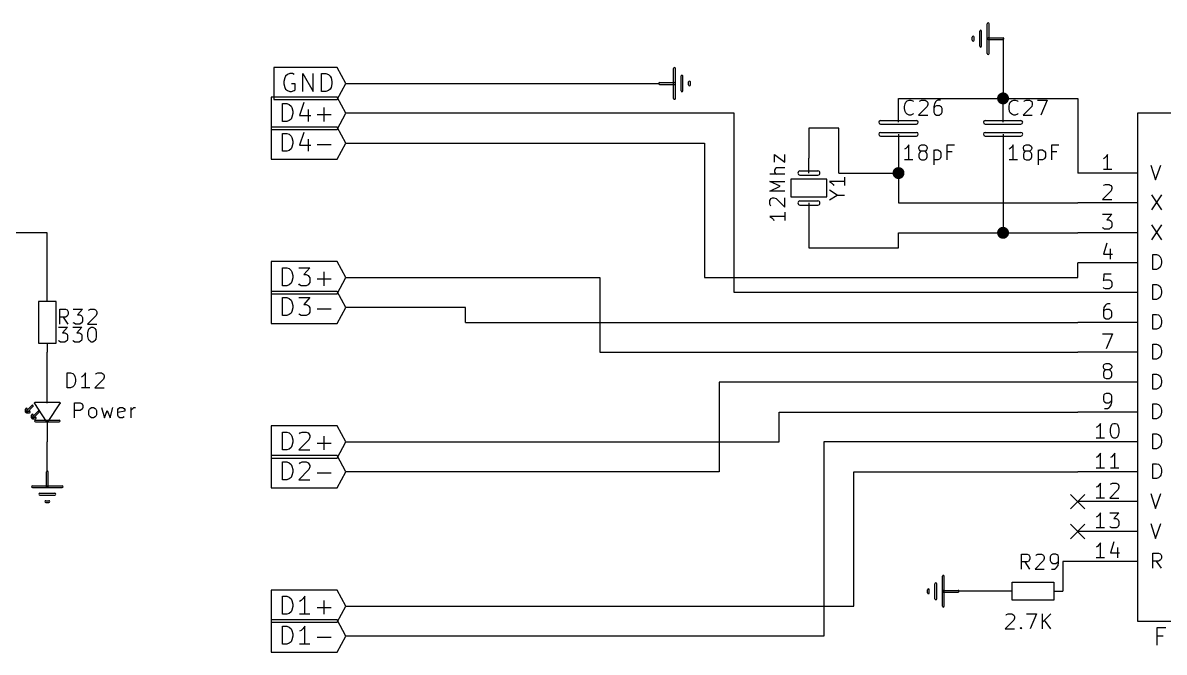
# Model space of a CAD drawing. Extents: x 10 to 287, y -200 to -10.
# Drawn here: x 71.6 to 168.6, y -118.2 to -64.7 of the extents above; entities that cross this region are included whole.
import ezdxf

# ---------------------------------------------------------------- set-up
doc = ezdxf.new("R2010")
doc.units = 0
doc.header["$MEASUREMENT"] = 0

msp = doc.modelspace()

# ---------------------------------------------------------------- linework, layer by layer
at = {"layer": 'Blue 2'}
for p, q in [((160.68, -104.8), (161.9, -106.02)), ((161.9, -104.8), (160.68, -106.02)), ((160.68, -107.34), (161.9, -108.56)), ((161.9, -107.34), (160.68, -108.56))]:
    msp.add_line(p, q, dxfattribs=at)
at = {"layer": 'Cyan 2'}
for p, q in [((146.558, -71.8058), (146.609, -71.5772)), ((146.558, -71.9836), (146.558, -71.8058)), ((146.609, -71.5772), (146.66, -71.4502)), ((146.66, -71.4502), (146.787, -71.3232)), ((146.787, -71.3232), (146.964, -71.2724)), ((146.964, -71.2724), (147.091, -71.2724)), ((147.091, -71.2724), (147.269, -71.3232)), ((147.269, -71.3232), (147.32, -71.374)), ((148.488, -71.8058), (147.752, -72.5424)), ((147.828, -71.374), (147.879, -71.3232)), ((147.879, -71.3232), (148.006, -71.2724)), ((148.006, -71.2724), (148.311, -71.2724)), ((148.311, -71.2724), (148.412, -71.3232)), ((148.412, -71.3232), (148.488, -71.374)), ((148.488, -71.374), (148.539, -71.501)), ((148.539, -71.628), (148.488, -71.8058)), ((148.539, -71.501), (148.539, -71.628)), ((149.098, -71.5772), (149.047, -71.8058)), ((149.047, -71.8058), (149.047, -72.2884)), ((149.225, -71.374), (149.098, -71.5772)), ((149.149, -71.8058), (149.098, -71.8566)), ((149.276, -71.755), (149.149, -71.8058)), ((149.276, -71.3232), (149.225, -71.374)), ((149.403, -71.2724), (149.276, -71.3232)), ((149.53, -71.755), (149.276, -71.755)), ((149.631, -71.2724), (149.403, -71.2724)), ((149.631, -71.8058), (149.53, -71.755)), ((149.708, -71.8566), (149.631, -71.8058)), ((155.448, -71.8058), (155.499, -71.5772)), ((155.448, -71.9836), (155.448, -71.8058)), ((155.499, -71.5772), (155.55, -71.4502)), ((155.55, -71.4502), (155.677, -71.3232)), ((155.677, -71.3232), (155.854, -71.2724)), ((155.854, -71.2724), (155.981, -71.2724)), ((155.981, -71.2724), (156.159, -71.3232)), ((156.159, -71.3232), (156.21, -71.374)), ((157.378, -71.8058), (156.642, -72.5424)), ((156.718, -71.374), (156.769, -71.3232)), ((156.769, -71.3232), (156.896, -71.2724)), ((156.896, -71.2724), (157.201, -71.2724)), ((157.201, -71.2724), (157.302, -71.3232)), ((157.302, -71.3232), (157.378, -71.374)), ((157.378, -71.374), (157.429, -71.501)), ((157.429, -71.628), (157.378, -71.8058)), ((157.429, -71.501), (157.429, -71.628)), ((157.861, -71.2724), (158.699, -71.2724)), ((158.699, -71.2724), (158.166, -72.5424)), ((146.609, -72.2376), (146.558, -71.9836)), ((146.66, -72.3392), (146.609, -72.2376)), ((146.787, -72.4662), (146.66, -72.3392)), ((146.964, -72.5424), (146.787, -72.4662)), ((147.091, -72.5424), (146.964, -72.5424)), ((147.269, -72.4662), (147.091, -72.5424)), ((147.32, -72.4154), (147.269, -72.4662)), ((147.752, -72.5424), (148.539, -72.5424)), ((149.098, -71.8566), (149.047, -71.9836)), ((149.047, -72.2884), (149.098, -72.4154)), ((149.098, -72.4154), (149.149, -72.4662)), ((149.149, -72.4662), (149.276, -72.5424)), ((149.276, -72.5424), (149.53, -72.5424)), ((149.53, -72.5424), (149.631, -72.4662)), ((149.631, -72.4662), (149.708, -72.4154)), ((149.758, -71.9836), (149.708, -71.8566)), ((149.708, -72.4154), (149.758, -72.2884)), ((149.758, -72.2884), (149.758, -71.9836)), ((155.499, -72.2376), (155.448, -71.9836)), ((155.55, -72.3392), (155.499, -72.2376)), ((155.677, -72.4662), (155.55, -72.3392)), ((155.854, -72.5424), (155.677, -72.4662)), ((155.981, -72.5424), (155.854, -72.5424)), ((156.159, -72.4662), (155.981, -72.5424)), ((156.21, -72.4154), (156.159, -72.4662)), ((156.642, -72.5424), (157.429, -72.5424)), ((146.66, -75.3872), (146.558, -75.438)), ((146.787, -75.2602), (146.66, -75.3872)), ((146.914, -75.0824), (146.787, -75.2602)), ((146.914, -76.3524), (146.914, -75.0824)), ((147.777, -75.311), (147.828, -75.184)), ((147.777, -75.3872), (147.777, -75.311)), ((147.828, -75.4888), (147.777, -75.3872)), ((147.828, -75.184), (147.879, -75.1332)), ((147.879, -75.565), (147.828, -75.4888)), ((147.879, -75.6666), (147.828, -75.7428)), ((147.879, -75.1332), (148.006, -75.0824)), ((148.006, -75.6158), (147.879, -75.565)), ((148.006, -75.6158), (147.879, -75.6666)), ((148.006, -75.0824), (148.26, -75.0824)), ((148.26, -75.6158), (148.006, -75.6158)), ((148.26, -75.0824), (148.361, -75.1332)), ((148.361, -75.565), (148.26, -75.6158)), ((148.361, -75.6666), (148.26, -75.6158)), ((148.361, -75.1332), (148.438, -75.184)), ((148.438, -75.4888), (148.361, -75.565)), ((148.438, -75.7428), (148.361, -75.6666)), ((148.438, -75.184), (148.488, -75.311)), ((148.488, -75.3872), (148.438, -75.4888)), ((148.488, -75.311), (148.488, -75.3872)), ((149.047, -75.4888), (149.047, -76.7588)), ((149.047, -75.565), (149.174, -75.4888)), ((149.174, -75.4888), (149.403, -75.4888)), ((149.403, -75.4888), (149.53, -75.565)), ((149.53, -75.565), (149.581, -75.6158)), ((149.581, -75.6158), (149.657, -75.7428)), ((150.19, -76.3524), (150.19, -75.0824)), ((150.19, -75.0824), (150.8, -75.0824)), ((150.622, -75.6666), (150.19, -75.6666)), ((155.55, -75.3872), (155.448, -75.438)), ((155.677, -75.2602), (155.55, -75.3872)), ((155.804, -75.0824), (155.677, -75.2602)), ((155.804, -76.3524), (155.804, -75.0824)), ((156.667, -75.311), (156.718, -75.184)), ((156.667, -75.3872), (156.667, -75.311)), ((156.718, -75.4888), (156.667, -75.3872)), ((156.718, -75.184), (156.769, -75.1332)), ((156.769, -75.565), (156.718, -75.4888)), ((156.769, -75.6666), (156.718, -75.7428)), ((156.769, -75.1332), (156.896, -75.0824)), ((156.896, -75.6158), (156.769, -75.565)), ((156.896, -75.6158), (156.769, -75.6666)), ((156.896, -75.0824), (157.15, -75.0824)), ((157.15, -75.6158), (156.896, -75.6158)), ((157.15, -75.0824), (157.251, -75.1332)), ((157.251, -75.565), (157.15, -75.6158)), ((157.251, -75.6666), (157.15, -75.6158)), ((157.251, -75.1332), (157.328, -75.184)), ((157.328, -75.4888), (157.251, -75.565)), ((157.328, -75.7428), (157.251, -75.6666)), ((157.328, -75.184), (157.378, -75.311)), ((157.378, -75.3872), (157.328, -75.4888)), ((157.378, -75.311), (157.378, -75.3872)), ((157.937, -75.4888), (157.937, -76.7588)), ((157.937, -75.565), (158.064, -75.4888)), ((158.064, -75.4888), (158.293, -75.4888)), ((158.293, -75.4888), (158.42, -75.565)), ((158.42, -75.565), (158.471, -75.6158)), ((158.471, -75.6158), (158.547, -75.7428)), ((159.08, -76.3524), (159.08, -75.0824)), ((159.08, -75.0824), (159.69, -75.0824)), ((159.512, -75.6666), (159.08, -75.6666)), ((135.509, -76.5556), (135.509, -75.8952)), ((135.509, -75.8952), (136.373, -76.5556)), ((136.373, -76.5556), (136.373, -75.8952)), ((147.269, -76.3524), (146.558, -76.3524)), ((147.828, -75.7428), (147.777, -75.8698)), ((147.777, -75.8698), (147.777, -76.0984)), ((147.777, -76.0984), (147.828, -76.2254)), ((147.828, -76.2254), (147.879, -76.2762)), ((147.879, -76.2762), (148.006, -76.3524)), ((148.006, -76.3524), (148.26, -76.3524)), ((148.26, -76.3524), (148.361, -76.2762)), ((148.361, -76.2762), (148.438, -76.2254)), ((148.488, -75.8698), (148.438, -75.7428)), ((148.438, -76.2254), (148.488, -76.0984)), ((148.488, -76.0984), (148.488, -75.8698)), ((149.174, -76.3524), (149.047, -76.2762)), ((149.403, -76.3524), (149.174, -76.3524)), ((149.53, -76.2762), (149.403, -76.3524)), ((149.581, -76.2254), (149.53, -76.2762)), ((149.657, -76.0984), (149.581, -76.2254)), ((149.657, -75.7428), (149.657, -76.0984)), ((156.159, -76.3524), (155.448, -76.3524)), ((156.718, -75.7428), (156.667, -75.8698)), ((156.667, -75.8698), (156.667, -76.0984)), ((156.667, -76.0984), (156.718, -76.2254)), ((156.718, -76.2254), (156.769, -76.2762)), ((156.769, -76.2762), (156.896, -76.3524)), ((156.896, -76.3524), (157.15, -76.3524)), ((157.15, -76.3524), (157.251, -76.2762)), ((157.251, -76.2762), (157.328, -76.2254)), ((157.378, -75.8698), (157.328, -75.7428)), ((157.328, -76.2254), (157.378, -76.0984)), ((157.378, -76.0984), (157.378, -75.8698)), ((158.064, -76.3524), (157.937, -76.2762)), ((158.293, -76.3524), (158.064, -76.3524)), ((158.42, -76.2762), (158.293, -76.3524)), ((158.471, -76.2254), (158.42, -76.2762)), ((158.547, -76.0984), (158.471, -76.2254)), ((158.547, -75.7428), (158.547, -76.0984)), ((136.373, -77.5716), (135.103, -77.5716)), ((135.585, -77.089), (135.509, -77.216)), ((135.509, -77.216), (135.509, -77.3938)), ((135.509, -77.3938), (135.585, -77.5208)), ((135.687, -77.0382), (135.585, -77.089)), ((135.585, -77.5208), (135.636, -77.5716)), ((136.373, -77.0382), (135.687, -77.0382)), ((167.513, -76.7842), (167.919, -78.0542)), ((167.919, -78.0542), (168.351, -76.7842)), ((135.992, -78.5876), (135.103, -78.1812)), ((135.103, -78.1812), (136.373, -78.1812)), ((135.103, -79.0194), (135.992, -78.5876)), ((141.453, -78.1812), (140.183, -78.1812)), ((140.183, -78.1812), (140.36, -78.3082)), ((140.36, -78.3082), (140.487, -78.4352)), ((140.487, -78.4352), (140.538, -78.5368)), ((141.453, -77.8256), (141.453, -78.5368)), ((136.373, -79.0194), (135.103, -79.0194)), ((135.204, -79.629), (135.331, -79.5782)), ((135.331, -79.5782), (135.458, -79.5782)), ((135.458, -79.5782), (135.636, -79.629)), ((136.373, -80.3656), (136.373, -79.5782)), ((140.843, -79.3496), (140.183, -78.9178)), ((140.183, -79.756), (140.843, -79.3496)), ((140.843, -79.3496), (141.453, -79.3496)), ((167.564, -79.3242), (168.402, -80.5942)), ((168.402, -79.3242), (167.564, -80.5942)), ((135.103, -79.8068), (135.153, -79.7052)), ((135.103, -80.1116), (135.103, -79.8068)), ((135.153, -80.2386), (135.103, -80.1116)), ((135.153, -79.7052), (135.204, -79.629)), ((135.204, -80.2894), (135.153, -80.2386)), ((135.636, -79.629), (136.373, -80.3656)), ((136.373, -81.153), (135.103, -81.153)), ((135.103, -81.153), (135.28, -81.28)), ((135.28, -81.28), (135.407, -81.407)), ((135.407, -81.407), (135.458, -81.5086)), ((136.373, -80.7974), (136.373, -81.5086)), ((167.564, -81.8642), (168.402, -83.1342)), ((168.402, -81.8642), (167.564, -83.1342)), ((167.691, -85.6742), (167.691, -84.4042)), ((167.691, -84.4042), (167.996, -84.4042)), ((167.996, -84.4042), (168.173, -84.455)), ((168.173, -84.455), (168.3, -84.582)), ((168.3, -84.582), (168.351, -84.709)), ((168.351, -85.3694), (168.3, -85.471)), ((168.351, -84.709), (168.402, -84.9376)), ((168.402, -85.1154), (168.351, -85.3694)), ((168.402, -84.9376), (168.402, -85.1154)), ((167.996, -85.6742), (167.691, -85.6742)), ((168.173, -85.598), (167.996, -85.6742)), ((168.3, -85.471), (168.173, -85.598)), ((167.691, -88.2142), (167.691, -86.9442)), ((167.691, -86.9442), (167.996, -86.9442)), ((167.996, -86.9442), (168.173, -86.995)), ((168.173, -86.995), (168.3, -87.122)), ((168.3, -87.122), (168.351, -87.249)), ((168.351, -87.249), (168.402, -87.4776)), ((167.996, -88.2142), (167.691, -88.2142)), ((168.173, -88.138), (167.996, -88.2142)), ((168.3, -88.011), (168.173, -88.138)), ((168.351, -87.9094), (168.3, -88.011)), ((168.402, -87.6554), (168.351, -87.9094)), ((168.402, -87.4776), (168.402, -87.6554)), ((74.7268, -90.3224), (74.7268, -89.0524)), ((74.7268, -89.0524), (75.2094, -89.0524)), ((75.2094, -89.0524), (75.3364, -89.1032)), ((75.3364, -89.1032), (75.3872, -89.154)), ((75.3872, -89.154), (75.438, -89.281)), ((75.438, -89.281), (75.438, -89.4588)), ((75.8698, -89.0524), (76.6572, -89.0524)), ((76.6572, -89.0524), (76.2254, -89.535)), ((77.1652, -89.154), (77.216, -89.1032)), ((77.216, -89.1032), (77.343, -89.0524)), ((77.343, -89.0524), (77.6478, -89.0524)), ((77.6478, -89.0524), (77.7494, -89.1032)), ((77.7494, -89.1032), (77.8256, -89.154)), ((77.8256, -89.154), (77.8764, -89.281)), ((77.8764, -89.281), (77.8764, -89.408)), ((75.2094, -89.7128), (74.7268, -89.7128)), ((75.438, -90.3224), (75.0316, -89.7128)), ((75.3364, -89.6366), (75.2094, -89.7128)), ((75.3872, -89.5858), (75.3364, -89.6366)), ((75.438, -89.4588), (75.3872, -89.5858)), ((75.946, -90.2462), (75.8698, -90.1954)), ((76.0476, -90.3224), (75.946, -90.2462)), ((76.2254, -89.535), (76.4286, -89.535)), ((76.4286, -89.535), (76.5302, -89.5858)), ((76.5302, -90.2462), (76.4286, -90.3224)), ((76.5302, -89.5858), (76.6064, -89.6366)), ((76.6064, -90.1954), (76.5302, -90.2462)), ((76.6064, -89.6366), (76.6572, -89.7636)), ((76.6572, -90.0684), (76.6064, -90.1954)), ((76.6572, -89.7636), (76.6572, -90.0684)), ((77.8256, -89.5858), (77.089, -90.3224)), ((77.8764, -89.408), (77.8256, -89.5858)), ((167.691, -90.7542), (167.691, -89.4842)), ((167.691, -89.4842), (167.996, -89.4842)), ((167.996, -89.4842), (168.173, -89.535)), ((168.173, -89.535), (168.3, -89.662)), ((168.3, -89.662), (168.351, -89.789)), ((168.351, -89.789), (168.402, -90.0176)), ((168.402, -90.1954), (168.351, -90.4494)), ((168.402, -90.0176), (168.402, -90.1954)), ((74.5998, -90.5764), (75.3872, -90.5764)), ((75.3872, -90.5764), (74.9554, -91.059)), ((74.9554, -91.059), (75.1586, -91.059)), ((75.1586, -91.059), (75.2602, -91.1098)), ((75.2602, -91.1098), (75.3364, -91.1606)), ((75.3364, -91.1606), (75.3872, -91.2876)), ((75.819, -90.5764), (76.6064, -90.5764)), ((76.4286, -90.3224), (76.0476, -90.3224)), ((76.6064, -90.5764), (76.1746, -91.059)), ((76.1746, -91.059), (76.3778, -91.059)), ((76.3778, -91.059), (76.4794, -91.1098)), ((76.4794, -91.1098), (76.5556, -91.1606)), ((76.5556, -91.1606), (76.6064, -91.2876)), ((77.089, -90.3224), (77.8764, -90.3224)), ((77.1144, -91.059), (77.1652, -90.805)), ((77.1144, -91.3638), (77.1144, -91.059)), ((77.1652, -90.805), (77.216, -90.678)), ((77.216, -90.678), (77.2922, -90.6272)), ((77.2922, -90.6272), (77.3938, -90.5764)), ((77.3938, -90.5764), (77.5208, -90.5764)), ((77.5208, -90.5764), (77.6478, -90.6272)), ((77.6478, -90.6272), (77.6986, -90.678)), ((77.6986, -90.678), (77.7748, -90.805)), ((77.7748, -90.805), (77.8256, -91.059)), ((77.8256, -91.059), (77.8256, -91.3638)), ((167.996, -90.7542), (167.691, -90.7542)), ((168.173, -90.678), (167.996, -90.7542)), ((168.3, -90.551), (168.173, -90.678)), ((168.351, -90.4494), (168.3, -90.551)), ((74.676, -91.7702), (74.5998, -91.7194)), ((74.7776, -91.8464), (74.676, -91.7702)), ((75.1586, -91.8464), (74.7776, -91.8464)), ((75.2602, -91.7702), (75.1586, -91.8464)), ((75.3364, -91.7194), (75.2602, -91.7702)), ((75.3872, -91.5924), (75.3364, -91.7194)), ((75.3872, -91.2876), (75.3872, -91.5924)), ((75.8952, -91.7702), (75.819, -91.7194)), ((75.9968, -91.8464), (75.8952, -91.7702)), ((76.3778, -91.8464), (75.9968, -91.8464)), ((76.4794, -91.7702), (76.3778, -91.8464)), ((76.5556, -91.7194), (76.4794, -91.7702)), ((76.6064, -91.5924), (76.5556, -91.7194)), ((76.6064, -91.2876), (76.6064, -91.5924)), ((77.1652, -91.5924), (77.1144, -91.3638)), ((77.216, -91.7194), (77.1652, -91.5924)), ((77.2922, -91.7702), (77.216, -91.7194)), ((77.3938, -91.8464), (77.2922, -91.7702)), ((77.5208, -91.8464), (77.3938, -91.8464)), ((77.6478, -91.7702), (77.5208, -91.8464)), ((77.6986, -91.7194), (77.6478, -91.7702)), ((77.7748, -91.5924), (77.6986, -91.7194)), ((77.8256, -91.3638), (77.7748, -91.5924)), ((167.691, -93.2942), (167.691, -92.0242)), ((167.691, -92.0242), (167.996, -92.0242)), ((167.996, -92.0242), (168.173, -92.075)), ((168.173, -92.075), (168.3, -92.202)), ((168.3, -92.202), (168.351, -92.329)), ((168.3, -93.091), (168.173, -93.218)), ((168.351, -92.9894), (168.3, -93.091)), ((168.351, -92.329), (168.402, -92.5576)), ((168.402, -92.7354), (168.351, -92.9894)), ((168.402, -92.5576), (168.402, -92.7354)), ((167.996, -93.2942), (167.691, -93.2942)), ((168.173, -93.218), (167.996, -93.2942)), ((75.3364, -95.7326), (75.3364, -94.4626)), ((75.3364, -94.4626), (75.6412, -94.4626)), ((75.6412, -94.4626), (75.819, -94.5134)), ((75.819, -94.5134), (75.946, -94.6404)), ((75.946, -94.6404), (75.9968, -94.7674)), ((75.9968, -94.7674), (76.0476, -94.996)), ((76.0476, -94.996), (76.0476, -95.1738)), ((76.6572, -94.7674), (76.5556, -94.8182)), ((76.7842, -94.6404), (76.6572, -94.7674)), ((76.9112, -94.4626), (76.7842, -94.6404)), ((76.9112, -95.7326), (76.9112, -94.4626)), ((78.4352, -94.996), (77.6986, -95.7326)), ((77.7748, -94.5642), (77.8256, -94.5134)), ((77.8256, -94.5134), (77.9526, -94.4626)), ((77.9526, -94.4626), (78.2574, -94.4626)), ((78.2574, -94.4626), (78.359, -94.5134)), ((78.359, -94.5134), (78.4352, -94.5642)), ((78.4352, -94.5642), (78.486, -94.6912)), ((78.486, -94.8182), (78.4352, -94.996)), ((78.486, -94.6912), (78.486, -94.8182)), ((167.691, -95.8342), (167.691, -94.5642)), ((167.691, -94.5642), (167.996, -94.5642)), ((167.996, -94.5642), (168.173, -94.615)), ((168.173, -94.615), (168.3, -94.742)), ((168.3, -94.742), (168.351, -94.869)), ((168.351, -94.869), (168.402, -95.0976)), ((168.402, -95.0976), (168.402, -95.2754)), ((75.6412, -95.7326), (75.3364, -95.7326)), ((75.819, -95.6564), (75.6412, -95.7326)), ((75.946, -95.5294), (75.819, -95.6564)), ((75.9968, -95.4278), (75.946, -95.5294)), ((76.0476, -95.1738), (75.9968, -95.4278)), ((77.2668, -95.7326), (76.5556, -95.7326)), ((77.6986, -95.7326), (78.486, -95.7326)), ((167.996, -95.8342), (167.691, -95.8342)), ((168.173, -95.758), (167.996, -95.8342)), ((168.3, -95.631), (168.173, -95.758)), ((168.351, -95.5294), (168.3, -95.631)), ((168.402, -95.2754), (168.351, -95.5294)), ((75.9714, -98.2726), (75.9714, -97.0026)), ((75.9714, -97.0026), (76.454, -97.0026)), ((76.454, -97.0026), (76.581, -97.0534)), ((76.581, -97.0534), (76.6318, -97.1042)), ((76.454, -97.663), (75.9714, -97.663)), ((76.581, -97.5868), (76.454, -97.663)), ((76.6318, -97.536), (76.581, -97.5868)), ((76.6318, -97.1042), (76.6826, -97.2312)), ((76.6826, -97.409), (76.6318, -97.536)), ((76.6826, -97.2312), (76.6826, -97.409)), ((77.1906, -97.663), (77.2414, -97.536)), ((77.1906, -98.0186), (77.1906, -97.663)), ((77.2414, -98.1456), (77.1906, -98.0186)), ((77.2414, -97.536), (77.2922, -97.4852)), ((77.2922, -97.4852), (77.4192, -97.409)), ((77.4192, -97.409), (77.597, -97.409)), ((77.597, -97.409), (77.724, -97.4852)), ((77.724, -97.4852), (77.7748, -97.536)), ((77.7748, -97.536), (77.851, -97.663)), ((77.851, -98.0186), (77.7748, -98.1456)), ((77.851, -97.663), (77.851, -98.0186)), ((78.2574, -97.409), (78.5114, -98.2726)), ((78.5114, -98.2726), (78.74, -97.663)), ((78.74, -97.663), (78.994, -98.2726)), ((78.994, -98.2726), (79.2226, -97.409)), ((79.6544, -97.5868), (79.7052, -97.4852)), ((79.6544, -98.0694), (79.6544, -97.5868)), ((80.2386, -97.7138), (79.6544, -97.8408)), ((79.7052, -97.4852), (79.8322, -97.409)), ((79.8322, -97.409), (80.0608, -97.409)), ((80.0608, -97.409), (80.1878, -97.4852)), ((80.1878, -97.4852), (80.2386, -97.5868)), ((80.2386, -97.5868), (80.2386, -97.7138)), ((80.7974, -98.2726), (80.7974, -97.409)), ((80.7974, -97.663), (80.8482, -97.536)), ((80.8482, -97.536), (80.9244, -97.4852)), ((80.9244, -97.4852), (81.026, -97.409)), ((81.026, -97.409), (81.153, -97.409)), ((167.691, -98.3742), (167.691, -97.1042)), ((167.691, -97.1042), (167.996, -97.1042)), ((167.996, -97.1042), (168.173, -97.155)), ((168.173, -97.155), (168.3, -97.282)), ((168.3, -97.282), (168.351, -97.409)), ((168.351, -97.409), (168.402, -97.6376)), ((168.402, -97.8154), (168.351, -98.0694)), ((168.402, -97.6376), (168.402, -97.8154)), ((77.2922, -98.1964), (77.2414, -98.1456)), ((77.4192, -98.2726), (77.2922, -98.1964)), ((77.597, -98.2726), (77.4192, -98.2726)), ((77.724, -98.1964), (77.597, -98.2726)), ((77.7748, -98.1456), (77.724, -98.1964)), ((79.7052, -98.1964), (79.6544, -98.0694)), ((79.8322, -98.2726), (79.7052, -98.1964)), ((80.0608, -98.2726), (79.8322, -98.2726)), ((80.1878, -98.1964), (80.0608, -98.2726)), ((167.996, -98.3742), (167.691, -98.3742)), ((168.173, -98.298), (167.996, -98.3742)), ((168.3, -98.171), (168.173, -98.298)), ((168.351, -98.0694), (168.3, -98.171)), ((167.691, -100.914), (167.691, -99.6442)), ((167.691, -99.6442), (167.996, -99.6442)), ((167.996, -99.6442), (168.173, -99.695)), ((168.173, -99.695), (168.3, -99.822)), ((168.3, -99.822), (168.351, -99.949)), ((168.351, -99.949), (168.402, -100.178)), ((167.996, -100.914), (167.691, -100.914)), ((168.173, -100.838), (167.996, -100.914)), ((168.3, -100.711), (168.173, -100.838)), ((168.351, -100.609), (168.3, -100.711)), ((168.402, -100.355), (168.351, -100.609)), ((168.402, -100.178), (168.402, -100.355)), ((167.691, -103.454), (167.691, -102.184)), ((167.691, -102.184), (167.996, -102.184)), ((167.996, -102.184), (168.173, -102.235)), ((168.173, -102.235), (168.3, -102.362)), ((168.3, -102.362), (168.351, -102.489)), ((168.351, -102.489), (168.402, -102.718)), ((168.402, -102.718), (168.402, -102.895)), ((167.996, -103.454), (167.691, -103.454)), ((168.173, -103.378), (167.996, -103.454)), ((168.3, -103.251), (168.173, -103.378)), ((168.351, -103.149), (168.3, -103.251)), ((168.402, -102.895), (168.351, -103.149)), ((167.513, -104.724), (167.919, -105.994)), ((167.919, -105.994), (168.351, -104.724)), ((167.513, -107.264), (167.919, -108.534)), ((167.919, -108.534), (168.351, -107.264)), ((156.515, -111.15), (156.515, -109.88)), ((156.515, -109.88), (156.997, -109.88)), ((156.997, -110.541), (156.515, -110.541)), ((157.226, -111.15), (156.82, -110.541)), ((156.997, -109.88), (157.124, -109.931)), ((157.124, -110.465), (156.997, -110.541)), ((157.124, -109.931), (157.175, -109.982)), ((157.175, -110.414), (157.124, -110.465)), ((157.175, -109.982), (157.226, -110.109)), ((157.226, -110.287), (157.175, -110.414)), ((157.226, -110.109), (157.226, -110.287)), ((158.394, -110.414), (157.658, -111.15)), ((157.734, -109.982), (157.785, -109.931)), ((157.785, -109.931), (157.912, -109.88)), ((157.912, -109.88), (158.217, -109.88)), ((158.217, -109.88), (158.318, -109.931)), ((158.318, -109.931), (158.394, -109.982)), ((158.394, -109.982), (158.445, -110.109)), ((158.445, -110.236), (158.394, -110.414)), ((158.445, -110.109), (158.445, -110.236)), ((159.004, -109.982), (158.953, -110.109)), ((158.953, -110.109), (158.953, -110.414)), ((158.953, -110.414), (159.004, -110.541)), ((159.055, -109.931), (159.004, -109.982)), ((159.004, -110.541), (159.055, -110.592)), ((159.182, -109.88), (159.055, -109.931)), ((159.055, -110.592), (159.182, -110.668)), ((159.436, -109.88), (159.182, -109.88)), ((159.537, -109.931), (159.436, -109.88)), ((159.436, -110.668), (159.537, -110.592)), ((159.614, -109.982), (159.537, -109.931)), ((159.537, -110.592), (159.614, -110.541)), ((159.664, -110.109), (159.614, -109.982)), ((159.614, -110.541), (159.664, -110.414)), ((159.614, -110.846), (159.664, -110.592)), ((159.664, -110.592), (159.664, -110.109)), ((167.691, -111.074), (167.691, -109.804)), ((167.691, -109.804), (168.173, -109.804)), ((168.173, -110.465), (167.691, -110.465)), ((168.402, -111.074), (167.996, -110.465)), ((168.173, -109.804), (168.3, -109.855)), ((168.3, -110.388), (168.173, -110.465)), ((168.3, -109.855), (168.351, -109.906)), ((168.351, -110.338), (168.3, -110.388)), ((168.351, -109.906), (168.402, -110.033)), ((168.402, -110.211), (168.351, -110.338)), ((168.402, -110.033), (168.402, -110.211)), ((157.658, -111.15), (158.445, -111.15)), ((159.055, -111.15), (159.309, -111.15)), ((159.182, -110.668), (159.436, -110.668)), ((159.309, -111.15), (159.436, -111.074)), ((159.436, -111.074), (159.487, -111.023)), ((159.487, -111.023), (159.614, -110.846)), ((155.854, -115.494), (155.118, -116.23)), ((155.194, -115.062), (155.245, -115.011)), ((155.245, -115.011), (155.372, -114.96)), ((155.372, -114.96), (155.677, -114.96)), ((155.677, -114.96), (155.778, -115.011)), ((155.778, -115.011), (155.854, -115.062)), ((155.854, -115.062), (155.905, -115.189)), ((155.905, -115.316), (155.854, -115.494)), ((155.905, -115.189), (155.905, -115.316)), ((156.947, -114.96), (157.785, -114.96)), ((157.785, -114.96), (157.251, -116.23)), ((158.293, -116.23), (158.293, -114.96)), ((159.004, -114.96), (158.293, -115.672)), ((159.004, -116.23), (158.471, -115.494)), ((155.118, -116.23), (155.905, -116.23)), ((156.413, -116.154), (156.464, -116.103)), ((156.464, -116.23), (156.413, -116.154)), ((156.464, -116.103), (156.515, -116.154)), ((156.464, -116.103), (156.464, -116.23)), ((156.515, -116.154), (156.464, -116.23)), ((168.046, -117.627), (168.046, -116.103)), ((168.046, -116.103), (168.783, -116.103)), ((168.554, -116.84), (168.046, -116.84))]:
    msp.add_line(p, q, dxfattribs=at)
at = {"layer": 'Green 2'}
for p, q in [((154.94, -66.04), (154.94, -71.12)), ((99.06, -69.85), (125.73, -69.85)), ((146.05, -71.12), (161.29, -71.12)), ((161.29, -71.12), (161.29, -77.47)), ((132.08, -72.39), (99.06, -72.39)), ((132.08, -87.63), (132.08, -72.39)), ((140.97, -73.66), (138.43, -73.66)), ((138.43, -73.66), (138.43, -76.2)), ((140.97, -77.47), (140.97, -73.66)), ((99.06, -74.93), (129.54, -74.93)), ((129.54, -74.93), (129.54, -86.36)), ((146.05, -76.2), (146.05, -80.01)), ((154.94, -76.2), (154.94, -82.55)), ((140.97, -77.47), (146.05, -77.47)), ((146.05, -80.01), (161.29, -80.01)), ((138.43, -81.28), (138.43, -83.82)), ((73.66, -82.55), (59.69, -82.55)), ((73.66, -87.63), (73.66, -82.55)), ((146.05, -83.82), (146.05, -82.55)), ((146.05, -82.55), (161.29, -82.55)), ((138.43, -83.82), (146.05, -83.82)), ((161.29, -86.36), (161.29, -85.09)), ((99.06, -86.36), (120.65, -86.36)), ((120.65, -86.36), (120.65, -92.71)), ((129.54, -86.36), (161.29, -86.36)), ((161.29, -87.63), (132.08, -87.63)), ((109.22, -88.9), (99.06, -88.9)), ((109.22, -90.17), (109.22, -88.9)), ((109.22, -90.17), (161.29, -90.17)), ((73.66, -95.25), (73.66, -92.71)), ((120.65, -92.71), (161.29, -92.71)), ((161.29, -95.25), (130.81, -95.25)), ((130.81, -95.25), (130.81, -102.87)), ((135.89, -100.33), (135.89, -97.79)), ((135.89, -97.79), (161.29, -97.79)), ((73.66, -102.87), (73.66, -100.33)), ((99.06, -100.33), (135.89, -100.33)), ((161.29, -100.33), (139.7, -100.33)), ((139.7, -100.33), (139.7, -116.84)), ((130.81, -102.87), (99.06, -102.87)), ((142.24, -114.3), (142.24, -102.87)), ((142.24, -102.87), (161.29, -102.87)), ((161.29, -110.49), (160.02, -110.49)), ((160.02, -110.49), (160.02, -113.03)), ((154.94, -113.03), (151.13, -113.03)), ((99.06, -114.3), (142.24, -114.3)), ((139.7, -116.84), (99.06, -116.84))]:
    msp.add_line(p, q, dxfattribs=at)
at = {"layer": 'Green 2', "const_width": 0.508}
for points in [[(154.686, -71.12, 1), (155.194, -71.12, 1)], [(145.796, -77.47, 1), (146.304, -77.47, 1)], [(154.686, -82.55, 1), (155.194, -82.55, 1)]]:
    msp.add_lwpolyline(points, format="xyb", close=True, dxfattribs=at)
at = {"layer": 'Red 2'}
for p, q in [((153.594, -67.31), (153.594, -64.77)), ((153.746, -67.31), (153.746, -64.77)), ((152.324, -66.167), (152.324, -65.913)), ((152.476, -66.167), (152.476, -65.913)), ((152.959, -66.675), (152.959, -65.405)), ((153.111, -66.675), (153.111, -65.405)), ((153.67, -65.9638), (154.94, -65.9638)), ((153.67, -66.1162), (154.94, -66.1162)), ((98.298, -68.4784), (92.9132, -68.4784)), ((92.9132, -68.4784), (92.9132, -69.85)), ((99.06, -69.85), (98.298, -68.4784)), ((126.924, -71.12), (126.924, -68.58)), ((127.076, -71.12), (127.076, -68.58)), ((92.9132, -69.85), (92.9132, -71.2216)), ((93.853, -69.3674), (93.7768, -69.6722)), ((93.7768, -69.6722), (93.7768, -69.8754)), ((93.7768, -69.8754), (93.853, -70.1802)), ((93.9292, -69.2404), (93.853, -69.3674)), ((94.0816, -69.088), (93.9292, -69.2404)), ((94.2848, -69.0118), (94.0816, -69.088)), ((94.5134, -69.0118), (94.2848, -69.0118)), ((94.742, -69.8754), (94.4372, -69.8754)), ((94.6658, -69.088), (94.5134, -69.0118)), ((94.742, -70.3834), (94.742, -69.8754)), ((95.377, -70.5358), (95.377, -69.0118)), ((95.377, -69.0118), (96.266, -70.5358)), ((96.266, -70.5358), (96.266, -69.0118)), ((96.9772, -70.5358), (96.9772, -69.0118)), ((96.9772, -69.0118), (97.3582, -69.0118)), ((97.3582, -69.0118), (97.5614, -69.088)), ((97.5614, -69.088), (97.7138, -69.2404)), ((97.7138, -69.2404), (97.79, -69.3674)), ((97.79, -69.3674), (97.8662, -69.6722)), ((97.8662, -69.8754), (97.79, -70.1802)), ((97.8662, -69.6722), (97.8662, -69.8754)), ((98.298, -71.2216), (99.06, -69.85)), ((125.73, -69.7738), (127, -69.7738)), ((127.559, -70.485), (127.559, -69.215)), ((127.711, -70.485), (127.711, -69.215)), ((128.194, -69.977), (128.194, -69.723)), ((128.346, -69.977), (128.346, -69.723)), ((93.853, -70.1802), (93.9292, -70.3326)), ((93.9292, -70.3326), (94.0816, -70.4596)), ((94.0816, -70.4596), (94.2848, -70.5358)), ((94.2848, -70.5358), (94.4372, -70.5358)), ((94.4372, -70.5358), (94.6658, -70.4596)), ((94.6658, -70.4596), (94.742, -70.3834)), ((97.3582, -70.5358), (96.9772, -70.5358)), ((97.5614, -70.4596), (97.3582, -70.5358)), ((97.7138, -70.3326), (97.5614, -70.4596)), ((97.79, -70.1802), (97.7138, -70.3326)), ((125.73, -69.9262), (127, -69.9262)), ((98.298, -71.0184), (92.71, -71.0184)), ((92.71, -71.0184), (92.71, -72.39)), ((92.9132, -71.2216), (98.298, -71.2216)), ((93.6498, -73.0758), (93.6498, -71.5518)), ((93.6498, -71.5518), (94.0308, -71.5518)), ((94.0308, -71.5518), (94.234, -71.628)), ((94.234, -71.628), (94.3864, -71.7804)), ((94.3864, -71.7804), (94.4626, -71.9074)), ((95.4786, -71.4756), (95.0976, -72.5678)), ((99.06, -72.39), (98.298, -71.0184)), ((146.05, -73.152), (146.05, -71.12)), ((154.94, -73.152), (154.94, -71.12)), ((92.71, -72.39), (92.71, -73.7616)), ((94.4626, -72.7202), (94.3864, -72.8726)), ((94.4626, -71.9074), (94.5388, -72.2122)), ((94.5388, -72.4154), (94.4626, -72.7202)), ((94.5388, -72.2122), (94.5388, -72.4154)), ((95.0976, -72.5678), (96.0628, -72.5678)), ((95.8342, -72.0598), (95.8342, -73.0758)), ((96.6216, -72.4916), (97.79, -72.4916)), ((97.2058, -73.0758), (97.2058, -71.9074)), ((98.298, -73.7616), (99.06, -72.39)), ((166.37, -72.39), (166.37, -115.57)), ((194.31, -72.39), (166.37, -72.39)), ((98.298, -73.5584), (92.71, -73.5584)), ((92.71, -73.5584), (92.71, -74.93)), ((92.71, -73.7616), (98.298, -73.7616)), ((94.0308, -73.0758), (93.6498, -73.0758)), ((94.234, -72.9996), (94.0308, -73.0758)), ((94.3864, -72.8726), (94.234, -72.9996)), ((99.06, -74.93), (98.298, -73.5584)), ((144.526, -72.9996), (147.574, -72.9996)), ((144.526, -73.3044), (147.574, -73.3044)), ((153.416, -72.9996), (156.464, -72.9996)), ((153.416, -73.3044), (156.464, -73.3044)), ((93.6498, -75.6158), (93.6498, -74.0918)), ((93.6498, -74.0918), (94.0308, -74.0918)), ((94.0308, -74.0918), (94.234, -74.168)), ((94.234, -74.168), (94.3864, -74.3204)), ((94.3864, -74.3204), (94.4626, -74.4474)), ((94.4626, -74.4474), (94.5388, -74.7522)), ((95.4786, -74.0156), (95.0976, -75.1078)), ((95.8342, -74.5998), (95.8342, -75.6158)), ((144.526, -74.0156), (147.574, -74.0156)), ((144.526, -74.3204), (147.574, -74.3204)), ((146.05, -74.168), (146.05, -76.2)), ((153.416, -74.0156), (156.464, -74.0156)), ((153.416, -74.3204), (156.464, -74.3204)), ((154.94, -74.168), (154.94, -76.2)), ((92.71, -74.93), (92.71, -76.3016)), ((94.0308, -75.6158), (93.6498, -75.6158)), ((94.234, -75.5396), (94.0308, -75.6158)), ((94.3864, -75.4126), (94.234, -75.5396)), ((94.4626, -75.2602), (94.3864, -75.4126)), ((94.5388, -74.9554), (94.4626, -75.2602)), ((94.5388, -74.7522), (94.5388, -74.9554)), ((95.0976, -75.1078), (96.0628, -75.1078)), ((96.6216, -75.0316), (97.79, -75.0316)), ((98.298, -76.3016), (99.06, -74.93)), ((92.71, -76.3016), (98.298, -76.3016)), ((138.43, -77.47), (138.43, -76.2)), ((163.576, -76.2), (163.474, -76.2508)), ((163.703, -76.073), (163.576, -76.2)), ((163.83, -75.8952), (163.703, -76.073)), ((163.83, -77.1652), (163.83, -75.8952)), ((137.668, -77.2922), (139.192, -77.2922)), ((137.668, -77.6478), (139.192, -77.6478)), ((166.37, -77.47), (161.29, -77.47)), ((164.186, -77.1652), (163.474, -77.1652)), ((136.906, -77.978), (136.906, -79.502)), ((139.954, -77.978), (136.906, -77.978)), ((139.954, -79.502), (139.954, -77.978)), ((163.474, -78.5368), (163.525, -78.486)), ((163.525, -78.486), (163.652, -78.4352)), ((163.652, -78.4352), (163.957, -78.4352)), ((163.957, -78.4352), (164.059, -78.486)), ((164.059, -78.486), (164.135, -78.5368)), ((164.135, -78.5368), (164.186, -78.6638)), ((136.906, -79.502), (139.954, -79.502)), ((164.135, -78.9686), (163.398, -79.7052)), ((164.186, -78.7908), (164.135, -78.9686)), ((164.186, -78.6638), (164.186, -78.7908)), ((137.668, -79.8322), (139.192, -79.8322)), ((137.668, -80.1878), (139.192, -80.1878)), ((138.43, -80.01), (138.43, -81.28)), ((166.37, -80.01), (161.29, -80.01)), ((163.398, -79.7052), (164.186, -79.7052)), ((163.398, -80.9752), (164.186, -80.9752)), ((164.186, -80.9752), (163.754, -81.4578)), ((163.754, -81.4578), (163.957, -81.4578)), ((163.957, -81.4578), (164.059, -81.5086)), ((164.059, -81.5086), (164.135, -81.5594)), ((163.474, -82.169), (163.398, -82.1182)), ((163.576, -82.2452), (163.474, -82.169)), ((163.957, -82.2452), (163.576, -82.2452)), ((164.059, -82.169), (163.957, -82.2452)), ((164.135, -82.1182), (164.059, -82.169)), ((164.135, -81.5594), (164.186, -81.6864)), ((164.186, -81.9912), (164.135, -82.1182)), ((164.186, -81.6864), (164.186, -81.9912)), ((166.37, -82.55), (161.29, -82.55)), ((163.754, -83.439), (163.474, -84.3534)), ((163.474, -84.3534), (164.236, -84.3534)), ((164.059, -83.9216), (164.059, -84.7852)), ((98.298, -84.9884), (92.71, -84.9884)), ((92.71, -84.9884), (92.71, -86.36)), ((99.06, -86.36), (98.298, -84.9884)), ((166.37, -85.09), (161.29, -85.09)), ((92.71, -86.36), (92.71, -87.7316)), ((93.6498, -87.0458), (93.6498, -85.5218)), ((93.6498, -85.5218), (94.0308, -85.5218)), ((94.0308, -85.5218), (94.234, -85.598)), ((94.234, -85.598), (94.3864, -85.7504)), ((94.3864, -85.7504), (94.4626, -85.8774)), ((94.4626, -85.8774), (94.5388, -86.1822)), ((94.5388, -86.3854), (94.4626, -86.6902)), ((94.5388, -86.1822), (94.5388, -86.3854)), ((95.0468, -85.5218), (95.9866, -85.5218)), ((95.9866, -85.5218), (95.4786, -86.106)), ((95.4786, -86.106), (95.6818, -86.106)), ((95.6818, -86.106), (95.8342, -86.1822)), ((95.8342, -86.1822), (95.9104, -86.2584)), ((95.9104, -86.2584), (95.9866, -86.3854)), ((95.9866, -86.3854), (95.9866, -86.7664)), ((97.2058, -87.0458), (97.2058, -85.8774)), ((98.298, -87.7316), (99.06, -86.36)), ((163.525, -86.0552), (163.474, -86.6394)), ((164.135, -86.0552), (163.525, -86.0552)), ((94.0308, -87.0458), (93.6498, -87.0458)), ((94.234, -86.9696), (94.0308, -87.0458)), ((94.3864, -86.8426), (94.234, -86.9696)), ((94.4626, -86.6902), (94.3864, -86.8426)), ((95.0976, -86.9696), (95.0468, -86.8934)), ((95.25, -87.0458), (95.0976, -86.9696)), ((95.6818, -87.0458), (95.25, -87.0458)), ((95.8342, -86.9696), (95.6818, -87.0458)), ((95.9104, -86.8934), (95.8342, -86.9696)), ((95.9866, -86.7664), (95.9104, -86.8934)), ((96.6216, -86.4616), (97.79, -86.4616)), ((163.474, -86.6394), (163.525, -86.5886)), ((163.525, -87.249), (163.474, -87.1982)), ((163.525, -86.5886), (163.652, -86.5378)), ((163.652, -87.3252), (163.525, -87.249)), ((163.652, -86.5378), (163.957, -86.5378)), ((163.957, -87.3252), (163.652, -87.3252)), ((163.957, -86.5378), (164.059, -86.5886)), ((164.059, -87.249), (163.957, -87.3252)), ((164.059, -86.5886), (164.135, -86.6394)), ((164.135, -87.1982), (164.059, -87.249)), ((164.135, -86.6394), (164.186, -86.7664)), ((164.186, -87.0712), (164.135, -87.1982)), ((164.186, -86.7664), (164.186, -87.0712)), ((73.66, -88.392), (73.66, -87.63)), ((98.298, -87.5284), (92.71, -87.5284)), ((92.71, -87.5284), (92.71, -88.9)), ((92.71, -87.7316), (98.298, -87.7316)), ((93.6498, -89.5858), (93.6498, -88.0618)), ((93.6498, -88.0618), (94.0308, -88.0618)), ((94.0308, -88.0618), (94.234, -88.138)), ((94.234, -88.138), (94.3864, -88.2904)), ((94.3864, -88.2904), (94.4626, -88.4174)), ((95.0468, -88.0618), (95.9866, -88.0618)), ((95.9866, -88.0618), (95.4786, -88.646)), ((99.06, -88.9), (98.298, -87.5284)), ((166.37, -87.63), (161.29, -87.63)), ((72.898, -88.392), (72.898, -91.948)), ((74.422, -88.392), (72.898, -88.392)), ((74.422, -91.948), (74.422, -88.392)), ((92.71, -88.9), (92.71, -90.2716)), ((94.4626, -89.2302), (94.3864, -89.3826)), ((94.4626, -88.4174), (94.5388, -88.7222)), ((94.5388, -88.9254), (94.4626, -89.2302)), ((94.5388, -88.7222), (94.5388, -88.9254)), ((95.4786, -88.646), (95.6818, -88.646)), ((95.6818, -88.646), (95.8342, -88.7222)), ((95.8342, -88.7222), (95.9104, -88.7984)), ((95.9104, -88.7984), (95.9866, -88.9254)), ((95.9866, -88.9254), (95.9866, -89.3064)), ((96.6216, -89.0016), (97.79, -89.0016)), ((98.298, -90.2716), (99.06, -88.9)), ((163.525, -88.9), (163.474, -89.1286)), ((163.474, -89.1286), (163.474, -89.6112)), ((163.525, -89.1794), (163.474, -89.3064)), ((163.652, -88.6968), (163.525, -88.9)), ((163.576, -89.1286), (163.525, -89.1794)), ((163.703, -89.0778), (163.576, -89.1286)), ((163.703, -88.646), (163.652, -88.6968)), ((163.83, -88.5952), (163.703, -88.646)), ((163.957, -89.0778), (163.703, -89.0778)), ((164.059, -88.5952), (163.83, -88.5952)), ((164.059, -89.1286), (163.957, -89.0778)), ((164.135, -89.1794), (164.059, -89.1286)), ((164.186, -89.3064), (164.135, -89.1794)), ((94.0308, -89.5858), (93.6498, -89.5858)), ((94.234, -89.5096), (94.0308, -89.5858)), ((94.3864, -89.3826), (94.234, -89.5096)), ((95.0976, -89.5096), (95.0468, -89.4334)), ((95.25, -89.5858), (95.0976, -89.5096)), ((95.6818, -89.5858), (95.25, -89.5858)), ((95.8342, -89.5096), (95.6818, -89.5858)), ((95.9104, -89.4334), (95.8342, -89.5096)), ((95.9866, -89.3064), (95.9104, -89.4334)), ((166.37, -90.17), (161.29, -90.17)), ((163.474, -89.6112), (163.525, -89.7382)), ((163.525, -89.7382), (163.576, -89.789)), ((163.576, -89.789), (163.703, -89.8652)), ((163.703, -89.8652), (163.957, -89.8652)), ((163.957, -89.8652), (164.059, -89.789)), ((164.059, -89.789), (164.135, -89.7382)), ((164.135, -89.7382), (164.186, -89.6112)), ((164.186, -89.6112), (164.186, -89.3064)), ((92.71, -90.2716), (98.298, -90.2716)), ((163.398, -91.1352), (164.236, -91.1352)), ((164.236, -91.1352), (163.703, -92.4052)), ((72.898, -91.948), (74.422, -91.948)), ((73.66, -91.948), (73.66, -92.71)), ((166.37, -92.71), (161.29, -92.71)), ((163.474, -93.9038), (163.525, -93.7768)), ((163.474, -93.98), (163.474, -93.9038)), ((163.525, -94.0816), (163.474, -93.98)), ((163.525, -93.7768), (163.576, -93.726)), ((163.576, -94.1578), (163.525, -94.0816)), ((163.576, -93.726), (163.703, -93.6752)), ((163.703, -93.6752), (163.957, -93.6752)), ((163.957, -93.6752), (164.059, -93.726)), ((164.059, -93.726), (164.135, -93.7768)), ((164.135, -94.0816), (164.059, -94.1578)), ((164.135, -93.7768), (164.186, -93.9038)), ((164.186, -93.98), (164.135, -94.0816)), ((164.186, -93.9038), (164.186, -93.98)), ((163.525, -94.3356), (163.474, -94.4626)), ((163.474, -94.4626), (163.474, -94.6912)), ((163.474, -94.6912), (163.525, -94.8182)), ((163.576, -94.2594), (163.525, -94.3356)), ((163.525, -94.8182), (163.576, -94.869)), ((163.703, -94.2086), (163.576, -94.1578)), ((163.703, -94.2086), (163.576, -94.2594)), ((163.576, -94.869), (163.703, -94.9452)), ((163.957, -94.2086), (163.703, -94.2086)), ((163.703, -94.9452), (163.957, -94.9452)), ((164.059, -94.1578), (163.957, -94.2086)), ((164.059, -94.2594), (163.957, -94.2086)), ((163.957, -94.9452), (164.059, -94.869)), ((164.135, -94.3356), (164.059, -94.2594)), ((164.059, -94.869), (164.135, -94.8182)), ((164.186, -94.4626), (164.135, -94.3356)), ((164.135, -94.8182), (164.186, -94.6912)), ((164.186, -94.6912), (164.186, -94.4626)), ((73.66, -97.028), (73.66, -95.25)), ((166.37, -95.25), (161.29, -95.25)), ((72.5678, -97.0026), (72.6186, -96.9518)), ((72.5678, -97.0534), (72.5678, -97.0026)), ((72.5932, -97.0788), (72.5678, -97.0534)), ((72.6186, -96.9518), (74.7014, -96.9518)), ((74.7014, -96.9518), (74.7522, -97.0026)), ((74.7522, -97.0534), (74.7014, -97.1042)), ((74.7522, -97.0026), (74.7522, -97.0534)), ((163.525, -96.3168), (163.474, -96.4438)), ((163.474, -96.4438), (163.474, -96.7486)), ((163.474, -96.7486), (163.525, -96.8756)), ((163.576, -96.266), (163.525, -96.3168)), ((163.525, -96.8756), (163.576, -96.9264)), ((163.703, -96.2152), (163.576, -96.266)), ((163.576, -96.9264), (163.703, -97.0026)), ((163.957, -96.2152), (163.703, -96.2152)), ((163.703, -97.0026), (163.957, -97.0026)), ((164.059, -96.266), (163.957, -96.2152)), ((163.957, -97.0026), (164.059, -96.9264)), ((164.135, -96.3168), (164.059, -96.266)), ((164.059, -96.9264), (164.135, -96.8756)), ((164.186, -96.4438), (164.135, -96.3168)), ((164.135, -96.8756), (164.186, -96.7486)), ((164.135, -97.1804), (164.186, -96.9264)), ((164.186, -96.9264), (164.186, -96.4438)), ((71.8058, -97.79), (71.8058, -97.536)), ((71.8058, -97.79), (71.8058, -97.536)), ((72.3392, -97.2312), (71.8312, -97.7392)), ((71.882, -97.7138), (72.136, -97.7138)), ((71.882, -97.8662), (72.136, -97.8662)), ((72.4408, -97.3328), (71.9328, -97.8408)), ((71.9582, -97.79), (71.9582, -97.536)), ((71.9582, -97.79), (71.9582, -97.536)), ((72.8472, -97.7392), (72.3392, -98.2472)), ((72.9488, -97.8408), (72.4408, -98.3488)), ((73.5838, -98.6028), (72.5932, -97.0788)), ((74.7014, -97.1042), (73.7108, -98.6028)), ((166.37, -97.79), (161.29, -97.79)), ((163.576, -97.4852), (163.83, -97.4852)), ((163.83, -97.4852), (163.957, -97.409)), ((163.957, -97.409), (164.008, -97.3582)), ((164.008, -97.3582), (164.135, -97.1804)), ((72.3138, -98.298), (72.3138, -98.044)), ((72.3138, -98.298), (72.3138, -98.044)), ((72.39, -98.2218), (72.644, -98.2218)), ((72.39, -98.3742), (72.644, -98.3742)), ((72.4662, -98.298), (72.4662, -98.044)), ((72.4662, -98.298), (72.4662, -98.044)), ((72.644, -98.4758), (74.676, -98.4758)), ((72.644, -98.6282), (74.676, -98.6282)), ((73.6092, -98.6028), (73.5838, -98.6028)), ((73.6346, -98.6282), (73.6092, -98.6028)), ((73.6854, -98.6282), (73.6346, -98.6282)), ((73.66, -98.552), (73.66, -100.33)), ((73.7108, -98.6028), (73.6854, -98.6282)), ((98.298, -98.9584), (92.71, -98.9584)), ((92.71, -98.9584), (92.71, -100.33)), ((99.06, -100.33), (98.298, -98.9584)), ((163.093, -98.933), (162.966, -99.06)), ((163.22, -98.7552), (163.093, -98.933)), ((163.22, -100.025), (163.22, -98.7552)), ((164.084, -99.2378), (164.135, -98.9838)), ((164.135, -98.9838), (164.186, -98.8568)), ((164.186, -98.8568), (164.262, -98.806)), ((164.262, -98.806), (164.363, -98.7552)), ((164.363, -98.7552), (164.49, -98.7552)), ((164.49, -98.7552), (164.617, -98.806)), ((164.617, -98.806), (164.668, -98.8568)), ((164.668, -98.8568), (164.744, -98.9838)), ((164.744, -98.9838), (164.795, -99.2378)), ((93.6498, -101.016), (93.6498, -99.4918)), ((93.6498, -99.4918), (94.0308, -99.4918)), ((94.0308, -99.4918), (94.234, -99.568)), ((94.234, -99.568), (94.3864, -99.7204)), ((94.3864, -99.7204), (94.4626, -99.8474)), ((94.4626, -99.8474), (94.5388, -100.152)), ((95.0976, -99.6442), (95.1738, -99.568)), ((95.1738, -99.568), (95.3262, -99.4918)), ((95.3262, -99.4918), (95.6818, -99.4918)), ((95.6818, -99.4918), (95.8342, -99.568)), ((95.8342, -99.568), (95.9104, -99.6442)), ((95.9104, -99.6442), (95.9866, -99.7966)), ((95.9866, -99.9236), (95.9104, -100.152)), ((95.9866, -99.7966), (95.9866, -99.9236)), ((97.2058, -101.016), (97.2058, -99.8474)), ((162.966, -99.06), (162.865, -99.1108)), ((164.084, -99.5426), (164.084, -99.2378)), ((164.135, -99.7712), (164.084, -99.5426)), ((164.186, -99.8982), (164.135, -99.7712)), ((164.262, -99.949), (164.186, -99.8982)), ((164.363, -100.025), (164.262, -99.949)), ((164.617, -99.949), (164.49, -100.025)), ((164.668, -99.8982), (164.617, -99.949)), ((164.744, -99.7712), (164.668, -99.8982)), ((164.795, -99.5426), (164.744, -99.7712)), ((164.795, -99.2378), (164.795, -99.5426)), ((92.71, -100.33), (92.71, -101.702)), ((94.234, -100.94), (94.0308, -101.016)), ((94.3864, -100.813), (94.234, -100.94)), ((94.4626, -100.66), (94.3864, -100.813)), ((94.5388, -100.355), (94.4626, -100.66)), ((94.5388, -100.152), (94.5388, -100.355)), ((95.9104, -100.152), (95.0468, -101.016)), ((96.6216, -100.432), (97.79, -100.432)), ((98.298, -101.702), (99.06, -100.33)), ((166.37, -100.33), (161.29, -100.33)), ((163.576, -100.025), (162.865, -100.025)), ((164.49, -100.025), (164.363, -100.025)), ((98.298, -101.498), (92.71, -101.498)), ((92.71, -101.498), (92.71, -102.87)), ((92.71, -101.702), (98.298, -101.702)), ((94.0308, -101.016), (93.6498, -101.016)), ((95.0468, -101.016), (95.9866, -101.016)), ((99.06, -102.87), (98.298, -101.498)), ((162.966, -101.6), (162.865, -101.651)), ((163.093, -101.473), (162.966, -101.6)), ((163.22, -101.295), (163.093, -101.473)), ((163.22, -102.565), (163.22, -101.295)), ((164.186, -101.6), (164.084, -101.651)), ((164.313, -101.473), (164.186, -101.6)), ((164.44, -101.295), (164.313, -101.473)), ((164.44, -102.565), (164.44, -101.295)), ((73.5838, -104.14), (73.5838, -102.87)), ((73.7362, -104.14), (73.7362, -102.87)), ((92.71, -102.87), (92.71, -104.242)), ((93.6498, -103.556), (93.6498, -102.032)), ((93.6498, -102.032), (94.0308, -102.032)), ((94.0308, -102.032), (94.234, -102.108)), ((94.234, -102.108), (94.3864, -102.26)), ((94.3864, -102.26), (94.4626, -102.387)), ((94.4626, -102.387), (94.5388, -102.692)), ((94.5388, -102.692), (94.5388, -102.895)), ((95.9104, -102.692), (95.0468, -103.556)), ((95.0976, -102.184), (95.1738, -102.108)), ((95.1738, -102.108), (95.3262, -102.032)), ((95.3262, -102.032), (95.6818, -102.032)), ((95.6818, -102.032), (95.8342, -102.108)), ((95.8342, -102.108), (95.9104, -102.184)), ((95.9104, -102.184), (95.9866, -102.337)), ((95.9866, -102.464), (95.9104, -102.692)), ((95.9866, -102.337), (95.9866, -102.464)), ((98.298, -104.242), (99.06, -102.87)), ((166.37, -102.87), (161.29, -102.87)), ((163.576, -102.565), (162.865, -102.565)), ((164.795, -102.565), (164.084, -102.565)), ((94.0308, -103.556), (93.6498, -103.556)), ((94.234, -103.48), (94.0308, -103.556)), ((94.3864, -103.353), (94.234, -103.48)), ((94.4626, -103.2), (94.3864, -103.353)), ((94.5388, -102.895), (94.4626, -103.2)), ((95.0468, -103.556), (95.9866, -103.556)), ((96.6216, -102.972), (97.79, -102.972)), ((163.22, -103.835), (163.093, -104.013)), ((163.22, -105.105), (163.22, -103.835)), ((164.135, -103.886), (164.262, -103.835)), ((164.262, -103.835), (164.567, -103.835)), ((164.567, -103.835), (164.668, -103.886)), ((72.39, -104.064), (74.93, -104.064)), ((72.39, -104.216), (74.93, -104.216)), ((73.025, -104.699), (74.295, -104.699)), ((92.71, -104.242), (98.298, -104.242)), ((162.966, -104.14), (162.865, -104.191)), ((163.093, -104.013), (162.966, -104.14)), ((164.744, -104.369), (164.008, -105.105)), ((164.084, -103.937), (164.135, -103.886)), ((164.668, -103.886), (164.744, -103.937)), ((164.744, -103.937), (164.795, -104.064)), ((164.795, -104.191), (164.744, -104.369)), ((164.795, -104.064), (164.795, -104.191)), ((73.025, -104.851), (74.295, -104.851)), ((73.533, -105.334), (73.787, -105.334)), ((73.533, -105.486), (73.787, -105.486)), ((166.37, -105.41), (161.29, -105.41)), ((163.576, -105.105), (162.865, -105.105)), ((164.008, -105.105), (164.795, -105.105)), ((162.966, -106.68), (162.865, -106.731)), ((163.093, -106.553), (162.966, -106.68)), ((163.22, -106.375), (163.093, -106.553)), ((163.22, -107.645), (163.22, -106.375)), ((164.008, -106.375), (164.795, -106.375)), ((164.795, -106.375), (164.363, -106.858)), ((163.576, -107.645), (162.865, -107.645)), ((164.084, -107.569), (164.008, -107.518)), ((164.186, -107.645), (164.084, -107.569)), ((164.567, -107.645), (164.186, -107.645)), ((164.363, -106.858), (164.567, -106.858)), ((164.567, -106.858), (164.668, -106.909)), ((164.668, -107.569), (164.567, -107.645)), ((164.668, -106.909), (164.744, -106.959)), ((164.744, -107.518), (164.668, -107.569)), ((164.744, -106.959), (164.795, -107.086)), ((164.795, -107.391), (164.744, -107.518)), ((164.795, -107.086), (164.795, -107.391)), ((166.37, -107.95), (161.29, -107.95)), ((162.966, -109.22), (162.865, -109.271)), ((163.093, -109.093), (162.966, -109.22)), ((163.22, -108.915), (163.093, -109.093)), ((163.22, -110.185), (163.22, -108.915)), ((164.363, -108.839), (164.084, -109.753)), ((164.668, -109.322), (164.668, -110.185)), ((166.37, -110.49), (161.29, -110.49)), ((163.576, -110.185), (162.865, -110.185)), ((164.084, -109.753), (164.846, -109.753)), ((149.149, -113.665), (149.149, -112.395)), ((149.301, -113.665), (149.301, -112.395)), ((149.784, -114.3), (149.784, -111.76)), ((149.936, -114.3), (149.936, -111.76)), ((155.702, -113.792), (155.702, -112.268)), ((155.702, -112.268), (159.258, -112.268)), ((159.258, -112.268), (159.258, -113.792)), ((98.298, -112.928), (92.71, -112.928)), ((92.71, -112.928), (92.71, -114.3)), ((93.6498, -114.986), (93.6498, -113.462)), ((93.6498, -113.462), (94.0308, -113.462)), ((94.0308, -113.462), (94.234, -113.538)), ((94.234, -113.538), (94.3864, -113.69)), ((95.5548, -113.462), (95.4024, -113.69)), ((95.5548, -114.986), (95.5548, -113.462)), ((99.06, -114.3), (98.298, -112.928)), ((148.514, -113.157), (148.514, -112.903)), ((148.666, -113.157), (148.666, -112.903)), ((149.86, -112.954), (151.13, -112.954)), ((149.86, -113.106), (151.13, -113.106)), ((155.702, -113.03), (154.94, -113.03)), ((159.258, -113.03), (160.02, -113.03)), ((92.71, -114.3), (92.71, -115.672)), ((94.3864, -113.69), (94.4626, -113.817)), ((94.4626, -113.817), (94.5388, -114.122)), ((94.5388, -114.325), (94.4626, -114.63)), ((94.5388, -114.122), (94.5388, -114.325)), ((95.25, -113.817), (95.0976, -113.894)), ((95.4024, -113.69), (95.25, -113.817)), ((96.6216, -114.402), (97.79, -114.402)), ((97.2058, -114.986), (97.2058, -113.817)), ((98.298, -115.672), (99.06, -114.3)), ((159.258, -113.792), (155.702, -113.792)), ((98.298, -115.468), (92.71, -115.468)), ((92.71, -115.468), (92.71, -116.84)), ((94.0308, -114.986), (93.6498, -114.986)), ((94.234, -114.91), (94.0308, -114.986)), ((94.3864, -114.783), (94.234, -114.91)), ((94.4626, -114.63), (94.3864, -114.783)), ((95.9866, -114.986), (95.0976, -114.986)), ((99.06, -116.84), (98.298, -115.468)), ((92.71, -115.672), (98.298, -115.672)), ((93.6498, -117.526), (93.6498, -116.002)), ((93.6498, -116.002), (94.0308, -116.002)), ((94.0308, -116.002), (94.234, -116.078)), ((94.234, -116.078), (94.3864, -116.23)), ((94.3864, -116.23), (94.4626, -116.357)), ((94.4626, -116.357), (94.5388, -116.662)), ((95.25, -116.357), (95.0976, -116.434)), ((95.4024, -116.23), (95.25, -116.357)), ((95.5548, -116.002), (95.4024, -116.23)), ((95.5548, -117.526), (95.5548, -116.002)), ((166.37, -115.57), (194.31, -115.57)), ((92.71, -116.84), (92.71, -118.212)), ((94.3864, -117.323), (94.234, -117.45)), ((94.4626, -117.17), (94.3864, -117.323)), ((94.5388, -116.865), (94.4626, -117.17)), ((94.5388, -116.662), (94.5388, -116.865)), ((96.6216, -116.942), (97.79, -116.942)), ((98.298, -118.212), (99.06, -116.84)), ((92.71, -118.212), (98.298, -118.212)), ((94.0308, -117.526), (93.6498, -117.526)), ((94.234, -117.45), (94.0308, -117.526)), ((95.9866, -117.526), (95.0976, -117.526))]:
    msp.add_line(p, q, dxfattribs=at)
for centre, radius, start, end in [((153.67, -64.77), 0.0762, 360, 540), ((152.4, -65.913), 0.0762, 360, 540), ((153.035, -65.405), 0.0762, 360, 540), ((153.67, -66.04), 0.0762, 90, 270), ((154.94, -66.04), 0.0762, 270, 450), ((152.4, -66.167), 0.0762, 180, 360), ((153.035, -66.675), 0.0762, 180, 360), ((153.67, -67.31), 0.0762, 180, 360), ((127, -68.58), 0.0762, 360, 540), ((125.73, -69.85), 0.0762, 90, 270), ((127, -69.85), 0.0762, 270, 450), ((127.635, -69.215), 0.0762, 360, 540), ((128.27, -69.723), 0.0762, 360, 540), ((127.635, -70.485), 0.0762, 180, 360), ((128.27, -69.977), 0.0762, 180, 360), ((127, -71.12), 0.0762, 180, 360), ((144.526, -73.152), 0.1524, 90, 270), ((147.574, -73.152), 0.1524, 270, 450), ((153.416, -73.152), 0.1524, 90, 270), ((156.464, -73.152), 0.1524, 270, 450), ((144.526, -74.168), 0.1524, 90, 270), ((147.574, -74.168), 0.1524, 270, 450), ((153.416, -74.168), 0.1524, 90, 270), ((156.464, -74.168), 0.1524, 270, 450), ((137.668, -77.47), 0.1778, 90, 270), ((139.192, -77.47), 0.1778, 270, 450), ((137.668, -80.01), 0.1778, 90, 270), ((139.192, -80.01), 0.1778, 270, 450), ((71.882, -97.536), 0.0762, 360, 540), ((71.882, -97.536), 0.0762, 360, 540), ((71.882, -97.79), 0.0762, 90, 270), ((71.882, -97.79), 0.0762, 495, 675), ((71.882, -97.79), 0.0762, 180, 360), ((71.882, -97.79), 0.0762, 180, 360), ((72.136, -97.79), 0.0762, 270, 450), ((72.39, -98.044), 0.0762, 360, 540), ((72.39, -98.044), 0.0762, 360, 540), ((72.39, -97.282), 0.0762, 315, 495), ((72.898, -97.79), 0.0762, 315, 495), ((72.39, -98.298), 0.0762, 90, 270), ((72.39, -98.298), 0.0762, 495, 675), ((72.39, -98.298), 0.0762, 180, 360), ((72.39, -98.298), 0.0762, 180, 360), ((72.644, -98.552), 0.0762, 90, 270), ((72.644, -98.298), 0.0762, 270, 450), ((74.676, -98.552), 0.0762, 270, 450), ((73.66, -102.87), 0.0762, 360, 540), ((72.39, -104.14), 0.0762, 90, 270), ((73.025, -104.775), 0.0762, 90, 270), ((73.66, -104.14), 0.0762, 180, 360), ((74.295, -104.775), 0.0762, 270, 450), ((74.93, -104.14), 0.0762, 270, 450), ((73.533, -105.41), 0.0762, 90, 270), ((73.787, -105.41), 0.0762, 270, 450), ((149.225, -112.395), 0.0762, 360, 540), ((149.86, -111.76), 0.0762, 360, 540), ((148.59, -112.903), 0.0762, 360, 540), ((148.59, -113.157), 0.0762, 180, 360), ((149.86, -113.03), 0.0762, 90, 270), ((151.13, -113.03), 0.0762, 270, 450), ((149.225, -113.665), 0.0762, 180, 360), ((149.86, -114.3), 0.0762, 180, 360)]:
    msp.add_arc(centre, radius, start, end, dxfattribs=at)

doc.saveas('drawing.dxf')
